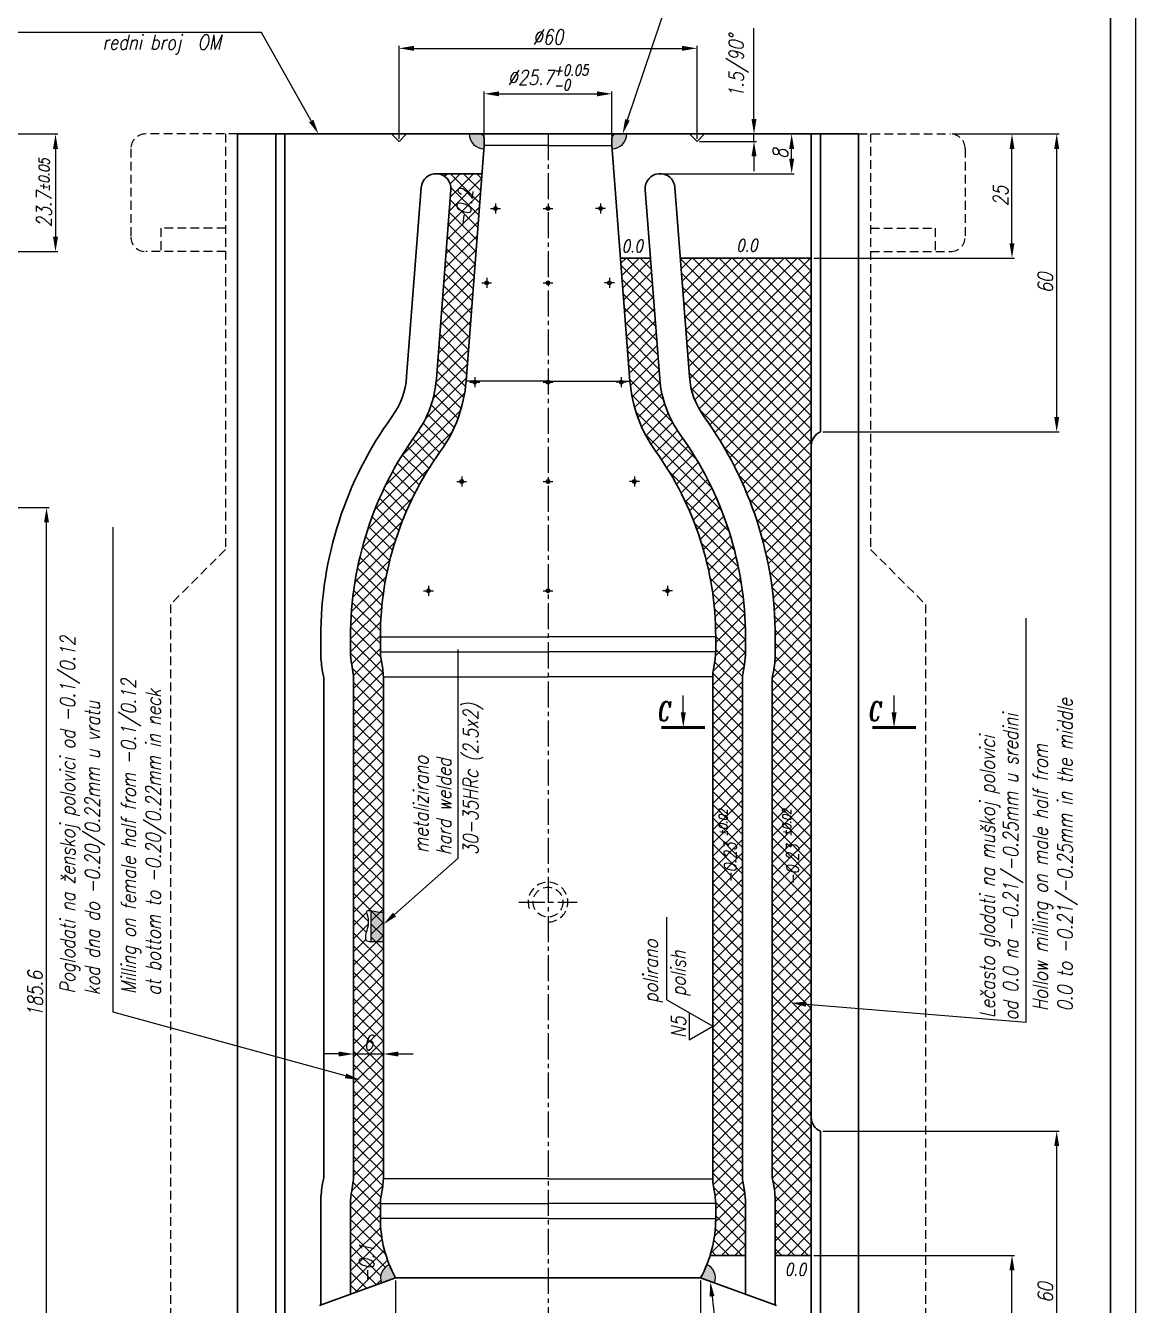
# Model space of a CAD drawing. Extents: x -409 to 793, y -94 to 506.
# Drawn here: x 208.1 to 431.5, y 43.5 to 301.3 of the extents above; entities that cross this region are included whole.
import ezdxf
from ezdxf import colors
from ezdxf.entities.mleader import LeaderData, LeaderLine
from ezdxf.math import Vec2, Vec3

# ---------------------------------------------------------------- set-up
doc = ezdxf.new("R2010")
doc.units = 0
doc.header["$LTSCALE"] = 7
doc.header["$MEASUREMENT"] = 0
doc.linetypes.add('CENTER2', pattern=[1.125, 0.75, -0.125, 0.125, -0.125])
doc.linetypes.add('HIDDEN', pattern=[0.375, 0.25, -0.125])
doc.layers.get('0').update_dxf_attribs({"linetype": 'CONTINUOUS', "lineweight": 15})
for name, color, linetype, lineweight in [('1', 1, 'CENTER2', 15), ('2', 2, 'HIDDEN', 15), ('3', 3, 'CONTINUOUS', 30), ('4', 5, 'CONTINUOUS', 50), ('8', 253, 'CONTINUOUS', 0), ('ENGLISH', 252, 'CONTINUOUS', 18)]:
    doc.layers.add(name, color=color, linetype=linetype, lineweight=lineweight)
doc.styles.add('ITALICT', font='ITALICT.shx', dxfattribs={"width": 0.8, "height": 3})
doc.styles.get("Standard").update_dxf_attribs({"font": 'isocp.shx', "height": 3})
doc.dimstyles.get("Standard").update_dxf_attribs({"dimtxt": 3, "dimasz": 3, "dimexe": 0.5, "dimexo": 0.5, "dimgap": 0.8, "dimtad": 1, "dimdsep": 46, "dimtxsty": 'ITALICT', "dimcen": 0.09, "dimazin": 2, "dimtfac": 1, "dimtmove": 0, "dimatfit": 3, "dimfxl": 1, "dimtolj": 1, "dimtzin": 0, "dimarcsym": 0})
pattern_1 = [(45, (-1474.061759369819, 0), (-1.325825214724776, 1.325825214724777), []), (135, (-1474.061759369819, 0), (-1.325825214724777, -1.325825214724776), [])]

# ---------------------------------------------------------------- blocks, each defined once
blk = doc.blocks.new('*D11')
at = {"color": 0, "linetype": 'ByBlock', "lineweight": -2}
for p, q in [((300.4060759354109, 279.1682538731642), (300.4060759354109, 288.0477000788716)), ((303.4060759354109, 287.5477000788716), (323.1060759354129, 287.5477000788716)), ((326.1060759354129, 279.1682538731645), (326.1060759354129, 288.0477000788716))]:
    blk.add_line(p, q, dxfattribs=at)
at = {"color": 0}
for points in [[(303.4060759354109, 288.0477000788716), (303.4060759354109, 287.0477000788716), (300.4060759354109, 287.5477000788716)], [(323.1060759354129, 288.0477000788716), (323.1060759354129, 287.0477000788716), (326.1060759354129, 287.5477000788716)]]:
    blk.add_solid(points, dxfattribs=at)
at = {"color": 0, "insert": (313.2560759354119, 290.8327000788716), "char_height": 3, "attachment_point": 5, "style": 'ITALICT'}
blk.add_mtext('\\A1;%%c25.7{}{\\H0.71x;\\C3;\\S+0.05^ -0;}', dxfattribs=at)
blk = doc.blocks.new('*D22')
at = {"color": 0, "lineweight": -2}
for p, q in [((161.2258858793589, 279.4682538731645), (214.6031595607306, 279.4682538731645)), ((214.1031595607306, 276.4682538731645), (214.1031595607306, 258.7682538731644)), ((161.2258858793589, 255.7682538731644), (214.6031595607306, 255.7682538731644))]:
    blk.add_line(p, q, dxfattribs=at)
at = {"color": 0}
for points in [[(213.6031595607306, 276.4682538731645), (214.6031595607306, 276.4682538731645), (214.1031595607306, 279.4682538731645)], [(213.6031595607306, 258.7682538731644), (214.6031595607306, 258.7682538731644), (214.1031595607306, 255.7682538731644)]]:
    blk.add_solid(points, dxfattribs=at)
at = {"color": 0, "insert": (211.8031595607306, 267.6182538731645), "char_height": 3, "attachment_point": 5, "rotation": 90, "style": 'ITALICT'}
blk.add_mtext('\\A1;23.7{}{\\H0.71x;\\C3;%%p0.05}', dxfattribs=at)
blk = doc.blocks.new('*D31')
at = {"color": 0, "linetype": 'ByBlock', "lineweight": -2}
for p, q in [((282.5560759354054, 48.56825387316257), (282.5560759354054, 6.678077834738673)), ((343.9560759354109, 48.56825387316257), (343.9560759354109, 6.678077834738673)), ((285.5560759354054, 7.178077834738673), (340.9560759354109, 7.178077834738673))]:
    blk.add_line(p, q, dxfattribs=at)
at = {"color": 0}
for points in [[(285.5560759354054, 7.678077834738673), (285.5560759354054, 6.678077834738673), (282.5560759354054, 7.178077834738673)], [(340.9560759354109, 6.678077834738673), (340.9560759354109, 7.678077834738673), (343.9560759354109, 7.178077834738673)]]:
    blk.add_solid(points, dxfattribs=at)
at = {"color": 0, "insert": (313.2560759354081, 10.46307783473867), "char_height": 3, "attachment_point": 5, "style": 'ITALICT'}
blk.add_mtext('\\A1;%%c61.4{}{\\H0.71x;\\C3;\\S+0.05^ -0;}', dxfattribs=at)
blk = doc.blocks.new('*D35')
at = {"color": 0, "lineweight": -2}
for p, q in [((283.2560759354109, 278.4682538731645), (283.2560759354109, 297.208543599171)), ((286.2560759354109, 296.708543599171), (340.2560759354109, 296.708543599171)), ((343.2560759354109, 278.4682538731645), (343.2560759354109, 297.208543599171))]:
    blk.add_line(p, q, dxfattribs=at)
at = {"color": 0}
for points in [[(286.2560759354109, 297.208543599171), (286.2560759354109, 296.208543599171), (283.2560759354109, 296.708543599171)], [(340.2560759354109, 297.208543599171), (340.2560759354109, 296.208543599171), (343.2560759354109, 296.708543599171)]]:
    blk.add_solid(points, dxfattribs=at)
at = {"color": 0, "insert": (313.2560759354109, 299.008543599171), "char_height": 3, "attachment_point": 5, "style": 'ITALICT'}
blk.add_mtext('\\A1;%%c60', dxfattribs=at)
blk = doc.blocks.new('*D36')
at = {"color": 0, "lineweight": -2}
for p, q in [((354.7206842005839, 282.4682538731645), (354.7206842005839, 300.7825395874502)), ((354.7206842005839, 277.9682538731645), (354.7206842005839, 279.4682538731645)), ((343.7560759354109, 277.9682538731645), (355.2206842005839, 277.9682538731645)), ((354.7206842005839, 274.9682538731645), (354.7206842005839, 271.9682538731645))]:
    blk.add_line(p, q, dxfattribs=at)
at = {"color": 0}
for points in [[(354.2206842005839, 282.4682538731645), (355.2206842005839, 282.4682538731645), (354.7206842005839, 279.4682538731645)], [(354.2206842005839, 274.9682538731645), (355.2206842005839, 274.9682538731645), (354.7206842005839, 277.9682538731645)]]:
    blk.add_solid(points, dxfattribs=at)
at = {"color": 0, "insert": (351.6349699148695, 293.1253967303074), "char_height": 3, "attachment_point": 5, "rotation": 90, "style": 'ITALICT'}
blk.add_mtext('\\A1;1.5/90%%D', dxfattribs=at)
blk = doc.blocks.new('*D37')
at = {"color": 0, "lineweight": -2}
for p, q in [((362.7995983429122, 279.4682538731645), (362.7995983429122, 279.4682538731645)), ((362.2995983429122, 274.4682538731644), (362.2995983429122, 276.4682538731645)), ((336.3011343339243, 271.4682538731644), (362.7995983429122, 271.4682538731644))]:
    blk.add_line(p, q, dxfattribs=at)
at = {"color": 0}
for points in [[(362.7995983429122, 276.4682538731645), (361.7995983429122, 276.4682538731645), (362.2995983429122, 279.4682538731645)], [(361.7995983429122, 274.4682538731644), (362.7995983429122, 274.4682538731644), (362.2995983429122, 271.4682538731644)]]:
    blk.add_solid(points, dxfattribs=at)
at = {"color": 0, "insert": (359.9995983429122, 275.4682538731645), "char_height": 3, "attachment_point": 5, "rotation": 90, "style": 'ITALICT'}
blk.add_mtext('\\A1;8', dxfattribs=at)
blk = doc.blocks.new('*D40')
at = {"color": 0, "lineweight": -2}
for p, q in [((394.756075935411, 279.4682538731645), (416.1579726060618, 279.4682538731645)), ((415.6579726060618, 222.4682538731645), (415.6579726060618, 276.4682538731645)), ((368.5759210578985, 219.4682538731645), (416.1579726060618, 219.4682538731645))]:
    blk.add_line(p, q, dxfattribs=at)
at = {"color": 0}
for points in [[(415.1579726060618, 276.4682538731645), (416.1579726060618, 276.4682538731645), (415.6579726060618, 279.4682538731645)], [(415.1579726060618, 222.4682538731645), (416.1579726060618, 222.4682538731645), (415.6579726060618, 219.4682538731645)]]:
    blk.add_solid(points, dxfattribs=at)
at = {"color": 0, "insert": (413.3579726060618, 249.4682538731646), "char_height": 3, "attachment_point": 5, "rotation": 90, "style": 'ITALICT'}
blk.add_mtext('\\A1;60', dxfattribs=at)
blk = doc.blocks.new('*D41')
at = {"color": 0, "lineweight": -2}
for p, q in [((368.5759210578985, 78.61825387316446), (416.1579726060617, 78.61825387316446)), ((415.6579726060617, 21.61825387316445), (415.6579726060617, 75.61825387316446)), ((386.7560759354112, 18.61825387316445), (416.1579726060617, 18.61825387316445))]:
    blk.add_line(p, q, dxfattribs=at)
at = {"color": 0}
for points in [[(416.1579726060617, 75.61825387316446), (415.1579726060617, 75.61825387316446), (415.6579726060617, 78.61825387316446)], [(415.1579726060617, 21.61825387316445), (416.1579726060617, 21.61825387316445), (415.6579726060617, 18.61825387316445)]]:
    blk.add_solid(points, dxfattribs=at)
at = {"color": 0, "insert": (413.3579726060617, 46.11825387316452), "char_height": 3, "attachment_point": 5, "rotation": 90, "style": 'ITALICT'}
blk.add_mtext('\\A1;60', dxfattribs=at)
blk = doc.blocks.new('*D82')
at = {"color": 0, "lineweight": -2}
for p, q in [((366.7560684379133, 53.61825387316452), (407.1579726060617, 53.61825387316452)), ((406.6579726060617, 21.61825387316445), (406.6579726060617, 50.61825387316452)), ((386.7560759354109, 18.61825387316445), (407.1579726060617, 18.61825387316445))]:
    blk.add_line(p, q, dxfattribs=at)
at = {"color": 0}
for points in [[(407.1579726060617, 50.61825387316452), (406.1579726060617, 50.61825387316452), (406.6579726060617, 53.61825387316452)], [(406.1579726060617, 21.61825387316445), (407.1579726060617, 21.61825387316445), (406.6579726060617, 18.61825387316445)]]:
    blk.add_solid(points, dxfattribs=at)
at = {"color": 0, "insert": (404.3579726060617, 36.11825387316452), "char_height": 3, "attachment_point": 5, "rotation": 90, "style": 'ITALICT'}
blk.add_mtext('\\A1;35', dxfattribs=at)
blk = doc.blocks.new('*D93')
at = {"color": 0, "lineweight": -2}
for p, q in [((148.2258858793589, 204.2182538731645), (212.8001589766388, 204.2182538731645)), ((212.3001589766388, 21.61825387316446), (212.3001589766388, 201.2182538731645)), ((147.3758858793589, 18.61825387316445), (212.8001589766388, 18.61825387316446))]:
    blk.add_line(p, q, dxfattribs=at)
at = {"color": 0}
for points in [[(212.8001589766388, 201.2182538731645), (211.8001589766388, 201.2182538731645), (212.3001589766388, 204.2182538731645)], [(211.8001589766388, 21.61825387316446), (212.8001589766388, 21.61825387316446), (212.3001589766388, 18.61825387316446)]]:
    blk.add_solid(points, dxfattribs=at)
at = {"color": 0, "insert": (210.0001589766388, 106.2553920564385), "char_height": 3, "attachment_point": 5, "rotation": 90, "style": 'ITALICT'}
blk.add_mtext('\\A1;185.6', dxfattribs=at)
blk = doc.blocks.new('*D94')
at = {"color": 0, "lineweight": -2}
for p, q in [((394.756075935411, 279.4682538731645), (407.1579726060618, 279.4682538731645)), ((406.6579726060618, 257.4682538731645), (406.6579726060618, 276.4682538731645)), ((366.7560684379132, 254.4682538731645), (407.1579726060618, 254.4682538731645))]:
    blk.add_line(p, q, dxfattribs=at)
at = {"color": 0}
for points in [[(406.1579726060618, 276.4682538731645), (407.1579726060618, 276.4682538731645), (406.6579726060618, 279.4682538731645)], [(406.1579726060618, 257.4682538731645), (407.1579726060618, 257.4682538731645), (406.6579726060618, 254.4682538731645)]]:
    blk.add_solid(points, dxfattribs=at)
at = {"color": 0, "insert": (404.3579726060617, 266.9682538731646), "char_height": 3, "attachment_point": 5, "rotation": 90, "style": 'ITALICT'}
blk.add_mtext('\\A1;25', dxfattribs=at)
blk = doc.blocks.new('A$C06FE1C3C')
for p, q in [((-9.216942304081613, 5.321404120366878), (-9.216942304081726, 21.93393001629147)), ((-9.216942304081613, 5.321404120366878), (0, 0)), ((-4.758051151250129, 2.747062112992353), (-4.758051151250129, -2.747062112991898)), ((-4.758051151250129, -2.747062112991898), (0, 0))]:
    blk.add_line(p, q)
at = {"style": 'ITALICT', "width": 0.8}
for s, p in [('polirano', (-11.02327012145417, 4.682378787351581)), ('N5', (-5.37577021629204, -2.364104310320499))]:
    blk.add_text(s, height=3, rotation=90, dxfattribs=at).set_placement(p)
at = {"layer": 'ENGLISH', "style": 'ITALICT', "width": 0.8}
blk.add_text('polish', height=3, rotation=90, dxfattribs=at).set_placement((-5.45181787415828, 6.02467404780532))
blk = doc.blocks.new('*D274')
at = {"color": 0, "lineweight": -2}
for p, q in [((271.1060759354111, 94.17736660588936), (268.1060759354111, 94.17736660588936)), ((274.1060759354111, 94.67736660588936), (274.1060759354111, 94.67736660588936)), ((274.1060759354111, 94.17736660588936), (280.1060759354111, 94.17736660588936)), ((280.1060759354111, 94.67736660588936), (280.1060759354111, 94.67736660588936)), ((283.1060759354111, 94.17736660588936), (286.1060759354111, 94.17736660588936))]:
    blk.add_line(p, q, dxfattribs=at)
at = {"color": 0}
for points in [[(271.1060759354111, 93.67736660588936), (271.1060759354111, 94.67736660588936), (274.1060759354111, 94.17736660588936)], [(283.1060759354111, 94.67736660588936), (283.1060759354111, 93.67736660588936), (280.1060759354111, 94.17736660588936)]]:
    blk.add_solid(points, dxfattribs=at)
at = {"color": 0, "insert": (277.1060759354111, 96.47736660588936), "char_height": 3, "attachment_point": 5, "style": 'ITALICT'}
blk.add_mtext('\\A1;6', dxfattribs=at)

msp = doc.modelspace()

# ---------------------------------------------------------------- hatches: boundary and pattern name
h = msp.add_hatch(color=256)
h.dxf.hatch_style = 1
h.paths.add_polyline_path([(326.906075935411, 279.4682538731645, 0.4142135623731159), (326.1060759354111, 278.6682538731645), (326.1060759354111, 277.1682538731636), (326.159828402454, 276.4687354664387, 0.4089750555999798), (329.1060759354108, 279.4682538731645)])
h.paths.add_polyline_path([(300.3523234683679, 276.4687354664387), (300.406075935411, 277.1682538731618), (300.4060759354111, 278.6682538731645, 0.4142135623731159), (299.6060759354111, 279.4682538731645), (297.406075935411, 279.4682538731645, 0.4089750556000071)])
h.paths.add_polyline_path([(282.5560759354109, 49.06825387316456, -0.02986958319921289), (281.2834948103855, 51.78496830059699, 0.3883784143314382), (279.7369984266863, 48.04219247158608)])
h.paths.add_polyline_path([(345.2286570604361, 51.78496830059682, -0.02986958319925737), (343.9560759354109, 49.06825387316447), (346.7751534441352, 48.04219247158608, 0.388378414331405)])
h = msp.add_hatch(color=256)
h.dxf.hatch_style = 1
edge = h.paths.add_edge_path()
edge.add_spline(control_points=[(280.1060759354111, 122.7842290966235), (279.7725785951542, 122.7415214409727), (279.0969438752171, 122.7399555281649), (278.0236400661695, 122.9963734115581), (277.6060759354111, 123.0515825737068)], knot_values=[10.55621248289933, 10.55621248289933, 10.55621248289933, 10.55621248289933, 11.56671097601548, 12.4518616934323, 12.4518616934323, 12.4518616934323, 12.4518616934323], degree=3, periodic=0)
edge.add_line((277.6060759354111, 123.0515825737068), (277.6060759354111, 116.7360559530799))
edge.add_spline(control_points=[(277.6060759354111, 116.7360559530799), (278.1593603012287, 116.7145668324197), (279.1913831876792, 116.8416320316404), (279.8515913863972, 116.7202300704411), (280.0655436783448, 116.6615421506518)], knot_values=[0.9961703928006589, 0.9961703928006589, 0.9961703928006589, 0.9961703928006589, 2.279848175262916, 2.943411175063336, 2.943411175063336, 2.943411175063336, 2.943411175063336], degree=3, periodic=0)
edge.add_line((280.1060759354111, 116.651165790585), (280.1060759354111, 122.7842290966235))
at = {"layer": '8'}
h = msp.add_hatch(dxfattribs=at)
h.set_pattern_fill('ANSI37', color=256, scale=15)
h.set_pattern_definition(pattern_1)
h.paths.add_polyline_path([(346.406075935411, 99.77344014302685), (346.406075935411, 69.06825387316499, 0.04315293883997627), (346.5396546593751, 67.52339991376897), (346.8724972114467, 65.61310783256015, -0.04315293884001615), (347.0060759354109, 64.06825387316428), (347.006075935411, 61.06825387316445, -0.0753830522667112), (345.8764492347868, 53.61825387316438), (353.0060759354106, 53.61825387316449), (353.0060759354106, 64.06825387316447, 0.04315293883991447), (352.7834447288035, 66.64301047215662), (352.4506021767324, 68.55330255336611, -0.04315293883986054), (352.4060759354105, 69.06825387316437), (352.4060759354107, 170.1682538731644, -0.04315293883993077), (352.4506021767322, 170.6832051929632), (352.7834447288037, 172.5934972741716, 0.04315293883993959), (353.0060759354108, 175.1682538731649), (353.0060759354109, 178.1682538731643, 0.1575643360709016), (339.8064827450182, 219.0147218843275, -0.1379722781431315), (335.7384398715401, 230.1279513124667), (333.8680797800338, 254.4682538731646), (327.8503917248847, 254.4682538731644), (329.756075935411, 229.6682538731647, 0.1379722781431163), (334.9411182628172, 215.5035641756315, -0.1575643360708981), (347.0060759354109, 178.1682538731645), (347.0060759354109, 175.1682538731645, -0.04315293883991526), (346.8724972114468, 173.6233999137689), (346.5396546593754, 171.7131078325606, 0.04315293883999564), (346.406075935411, 170.1682538731642)])
edge = h.paths.add_edge_path()
edge.add_spline(control_points=[(280.1060759354111, 122.7842290966235), (279.7725785951542, 122.7415214409727), (279.096943875217, 122.7399555281649), (278.0236400661695, 122.9963734115582), (277.6060759354111, 123.0515825737069)], knot_values=[10.55621248289929, 10.55621248289929, 10.55621248289929, 10.55621248289929, 11.56671097601545, 12.45186169343231, 12.45186169343231, 12.45186169343231, 12.45186169343231], degree=3, periodic=0)
edge.add_line((277.6060759354111, 123.0515825737069), (277.6060759354111, 116.7360559530799))
edge.add_spline(control_points=[(277.6060759354111, 116.7360559530799), (277.2868783975616, 116.7484533292377), (276.2225981419654, 116.9307432731885), (277.0156048404243, 119.6597924645298), (277.3349241273028, 121.1622262209087), (276.5615586348021, 123.0890480305499), (277.1866509305174, 123.107037775432), (277.6060759354111, 123.0515825737069)], knot_values=[2.943411175063346, 2.943411175063346, 2.943411175063346, 2.943411175063346, 3.683982954908346, 5.789738561323501, 8.897583544937163, 9.667117092186864, 10.55621248289929, 10.55621248289929, 10.55621248289929, 10.55621248289929], degree=3, periodic=0)
edge.add_spline(control_points=[(277.6060759354111, 123.0515825737069), (278.0236400661695, 122.9963734115582), (279.096943875217, 122.7399555281649), (279.7725785951542, 122.7415214409727), (280.1060759354111, 122.7842290966235)], knot_values=[10.55621248289929, 10.55621248289929, 10.55621248289929, 10.55621248289929, 11.44136320031615, 12.45186169343231, 12.45186169343231, 12.45186169343231, 12.45186169343231], degree=3, periodic=0)
edge.add_line((280.1060759354111, 122.7842290966235), (280.1060759354111, 170.1682538731643))
edge.add_arc((271.1060759354094, 170.1682538731643), 9.000000000001648, 0, 9.883792998937565)
edge.add_line((279.9724972114468, 171.71310783256), (279.6396546593752, 173.6233999137693))
edge.add_arc((288.5060759354126, 175.1682538731647), 9.000000000001648, 180.0000000000001, 189.8837929989376, ccw=False)
edge.add_line((279.5060759354109, 175.1682538731647), (279.5060759354109, 178.1682538731645))
edge.add_arc((343.3060759354112, 178.1682538731643), 63.80000000000037, 144.183377684207, 180, ccw=False)
edge.add_arc((268.9863128279179, 231.8021409330034), 27.8516286243809, 324.1833776842068, 355.6059067177234)
edge.add_line((296.7560759354109, 229.6682538731644), (299.968075935411, 271.4682538731644))
edge.add_line((299.968075935411, 271.4682538731645), (290.7110175368977, 271.4682538731645))
edge.add_arc((290.7110175368977, 268.4682538731645), 2.999999999999976, 355.6059067177236, 90, ccw=False)
edge.add_line((293.7021995049622, 268.2384051535132), (290.7737119992818, 230.127951312467))
edge.add_arc((268.9863128279179, 231.8021409330035), 21.85162862438101, 324.1833776842067, 355.60590671772326, ccw=False)
edge.add_arc((343.3060759354106, 178.1682538731645), 69.79999999999971, 144.1833776842067, 180)
edge.add_line((273.5060759354109, 178.1682538731645), (273.5060759354109, 175.1682538731653))
edge.add_arc((288.5060759354214, 175.1682538731653), 15.00000000001046, 180, 189.8837929989373)
edge.add_line((273.728707142018, 172.5934972741722), (274.0615496940895, 170.6832051929632))
edge.add_arc((271.1060759354107, 170.1682538731644), 3.000000000000341, 359.99999999999966, 9.883792998937281, ccw=False)
edge.add_line((274.1060759354111, 170.1682538731644), (274.1060759354111, 69.06825387316445))
edge.add_arc((271.1060759354107, 69.06825387316451), 3.000000000000335, 350.1162070010607, 360, ccw=False)
edge.add_line((274.0615496940896, 68.55330255336611), (273.7287071420182, 66.64301047215727))
edge.add_arc((288.5060759354211, 64.06825387316371), 15.00000000001018, 170.1162070010627, 179.9999999999969)
edge.add_line((273.5060759354109, 64.06825387316371), (273.5060759354109, 45.7743197207522))
edge.add_line((273.5060759354109, 45.7743197207522), (279.7369984266863, 48.04219247158608))
edge.add_arc((282.5560759354106, 49.06825387316258), 2.999999999999998, 115.099638447422, 200.0000197470783, ccw=False)
edge.add_arc((304.6376333124601, 61.06825387316451), 25.13155737704921, 180, 201.6778537288342, ccw=False)
edge.add_line((279.5060759354109, 61.06825387316445), (279.5060759354109, 64.06825387316425))
edge.add_arc((288.5060759354129, 64.06825387316425), 9.000000000001984, 170.1162070010613, 180, ccw=False)
edge.add_line((279.6396546593753, 65.61310783255999), (279.9724972114468, 67.52339991376897))
edge.add_arc((271.1060759354025, 69.06825387316513), 9.000000000008543, 350.1162070010627, 359.9999999999955)
edge.add_line((280.1060759354111, 69.06825387316445), (280.1060759354111, 122.7842290966235))
h.paths.add_polyline_path([(347.1710950501196, 138.0666338260103), (347.1710950501196, 145.4083004926769), (349.7960950501196, 145.4083004926769), (349.7960950501196, 138.0666338260103)], flags=24)
h.paths.add_polyline_path([(348.0673191410551, 128.1071480626388), (348.0673191410551, 138.2142909197817), (351.8173191410551, 138.2142909197817), (351.8173191410551, 128.1071480626388)], flags=24)
h.paths.add_polyline_path([(293.6160069254223, 260.3095547576244), (294.6545553280578, 269.9825335778327), (299.1288406854229, 269.5021477528251), (298.0902922827873, 259.8291689326168)], flags=24)
h.paths.add_polyline_path([(274.5026206220408, 47.61018654002152), (274.5026206220408, 56.99590082573582), (279.0026206220408, 56.99590082573582), (279.0026206220408, 47.61018654002152)], flags=24)
h.paths.add_polyline_path([(275.4989330782682, 99.47736660588936), (278.713218792554, 99.47736660588936), (278.713218792554, 93.47736660588936), (275.4989330782682, 93.47736660588936)], flags=24)
h = msp.add_hatch(dxfattribs=at)
h.set_pattern_fill('ANSI37', color=256, scale=15)
h.set_pattern_definition(pattern_1)
h.paths.add_polyline_path([(366.2560684379133, 53.61825387316452), (366.2560684379133, 81.37637862767511), (366.2560684379132, 104.127291989211), (366.2560684379132, 216.7101291186538), (366.2560684379132, 254.4682538731645), (339.8857678351831, 254.4682538731646), (341.7208038076691, 230.5876487517695, 0.137972278143151), (344.6718472272195, 222.5258795930234, -0.1575643360708937), (359.0060759354108, 178.1682538731644), (359.0060759354108, 175.168253873164, -0.04315293883993716), (358.694392246161, 171.5635946345757), (358.4060759354107, 169.9088531903642), (358.4060759354105, 69.3276545559641), (358.694392246161, 67.67291311175237, -0.04315293883997082), (359.0060759354106, 64.06825387316442), (359.0060759354106, 53.61825387316455)])
h.paths.add_polyline_path([(360.6366154249736, 127.7310701660243), (360.6366154249736, 137.8382130231671), (364.3866154249736, 137.8382130231671), (364.3866154249736, 127.7310701660243)], flags=24)
h.paths.add_polyline_path([(360.0020442596492, 138.0666338260103), (360.0020442596492, 145.4083004926769), (362.6270442596492, 145.4083004926769), (362.6270442596492, 138.0666338260103)], flags=24)

# ---------------------------------------------------------------- linework, layer by layer
for p, q in [((431.4996989140276, 506.4649973084856), (431.4996989140282, -94.1370504057216)), ((340.4873238175284, 162.9613384067901), (340.4873238175284, 166.3846959338535)), ((382.920515918048, 162.9613384067901), (382.920515918048, 166.3846959338535)), ((277.6060759354111, 123.0515825737069), (277.6060759354111, 116.7360559530799))]:
    msp.add_line(p, q)
for centre, start, end in [((300.406075935411, 279.4682538731645), 180, 268.9733485629244), ((326.1060759354108, 279.4682538731645), 271.0266514370756, 0), ((282.5560759354106, 49.06825387316257), 115.099638447423, 200.0000197470789), ((343.9560759354109, 49.06825387316257), 339.9999802529212, 64.90036155257705)]:
    msp.add_arc(centre, 3, start, end)
msp.add_open_spline([(280.0655436783448, 116.6615421506518), (279.8515913863972, 116.7202300704411), (278.9402937665626, 116.8878034488073), (276.0516314623129, 116.3423794172987), (277.0156048404243, 119.6597924645298), (277.3349241273028, 121.1622262209087), (276.4179419840503, 123.4468655147531), (278.7800583924159, 122.7392210853936), (279.7725785951542, 122.7415214409727), (280.1060759354111, 122.7842290966235)], degree=3, knots=[0.996170392800659, 0.996170392800659, 0.996170392800659, 0.996170392800659, 1.65973339260108, 3.683982954908346, 5.789738561323501, 8.897583544937163, 9.667117092186864, 11.44136320031615, 12.45186169343231, 12.45186169343231, 12.45186169343231, 12.45186169343231])
for points in [[(340.9873238175284, 162.9613384067901), (339.9873238175284, 162.9613384067901), (340.4873238175284, 159.96133840679)], [(383.420515918048, 162.9613384067901), (382.420515918048, 162.9613384067901), (382.920515918048, 159.96133840679)]]:
    msp.add_solid(points)
at = {"layer": '1'}
for p, q in [((313.2560759354109, 279.4682538731645), (313.2560759354108, 16.31825387316433)), ((301.6730444436525, 264.4682538731645), (303.6730444436525, 264.4682538731645)), ((302.6730444436525, 265.4682538731645), (302.6730444436525, 263.4682538731645)), ((312.2560759354109, 264.4682538731645), (314.2560759354109, 264.4682538731645)), ((324.8391074271694, 264.4682538731645), (322.8391074271694, 264.4682538731645)), ((323.8391074271694, 265.4682538731645), (323.8391074271694, 263.4682538731645)), ((300.9052774906861, 250.4682538731645), (300.9052774906861, 248.4682538731645)), ((325.6068743801358, 250.4682538731645), (325.6068743801358, 248.4682538731645)), ((299.9052774906861, 249.4682538731645), (301.9052774906861, 249.4682538731645)), ((312.2560759354109, 249.4682538731645), (314.2560759354109, 249.4682538731645)), ((326.6068743801358, 249.4682538731645), (324.6068743801358, 249.4682538731645)), ((297.512899547672, 229.4682538731645), (299.512899547672, 229.4682538731645)), ((298.512899547672, 230.4682538731645), (298.512899547672, 228.4682538731645)), ((312.2560759354109, 229.4682538731645), (314.2560759354109, 229.4682538731645)), ((328.9992523231504, 229.4682538731645), (326.9992523231504, 229.4682538731645)), ((327.9992523231504, 230.4682538731645), (327.9992523231504, 228.4682538731645)), ((294.874482349113, 209.4682538731645), (296.874482349113, 209.4682538731645)), ((295.874482349113, 210.4682538731645), (295.874482349113, 208.4682538731645)), ((312.2560759354109, 209.4682538731645), (314.2560759354109, 209.4682538731645)), ((331.6376695217088, 209.4682538731645), (329.6376695217088, 209.4682538731645)), ((330.6376695217088, 210.4682538731645), (330.6376695217088, 208.4682538731645)), ((289.1959329267665, 188.4682538731645), (289.1959329267665, 186.4682538731645)), ((337.3162189440552, 188.4682538731645), (337.3162189440552, 186.4682538731645)), ((288.1959329267665, 187.4682538731645), (290.1959329267665, 187.4682538731645)), ((312.2560759354109, 187.4682538731645), (314.2560759354109, 187.4682538731645)), ((338.3162189440552, 187.4682538731645), (336.3162189440552, 187.4682538731645)), ((307.3808792233829, 124.7682538731645), (319.1478916117905, 124.7682538731644))]:
    msp.add_line(p, q, dxfattribs=at)
at = {"layer": '2'}
for p, q in [((250.7560759354109, 279.4682538731645), (232.2560759354109, 279.4682538731645)), ((248.3060759354109, 279.4682538731645), (248.3060759354109, 195.7682538731646)), ((375.7560759354109, 279.4682538731645), (394.256075935411, 279.4682538731645)), ((378.206075935411, 279.4682538731645), (378.206075935411, 195.7682538731646)), ((229.2560759354109, 276.4682538731645), (229.2560759354108, 258.7682538731644)), ((397.256075935411, 276.4682538731645), (397.2560759354108, 258.7682538731644)), ((248.3060759354111, 260.4682538731645), (235.3060759354111, 260.4682538731645)), ((235.3060759354111, 260.4682538731645), (235.3060759354113, 255.7682538731644)), ((378.2060759354108, 260.4682538731645), (391.2060759354108, 260.4682538731645)), ((391.2060759354108, 260.4682538731645), (391.2060759354105, 255.7682538731644)), ((248.3060759354111, 255.7682538731644), (232.2560759354108, 255.7682538731644)), ((378.2060759354108, 255.7682538731644), (394.2560759354108, 255.7682538731644)), ((248.3060759354109, 195.7682538731646), (237.2560759354112, 184.7182538731645)), ((378.206075935411, 195.7682538731646), (389.2560759354107, 184.7182538731645)), ((237.2560759354112, 184.7182538731645), (237.2560759354109, 21.61825387316443)), ((389.2560759354107, 184.7182538731645), (389.2560759354113, 21.61825387316443))]:
    msp.add_line(p, q, dxfattribs=at)
msp.add_circle((313.2560759354109, 124.7682538731644), 3, dxfattribs=at)
for centre, radius, start, end in [((232.2560759354109, 276.4682538731645), 3, 90, 180), ((394.256075935411, 276.4682538731645), 3, 0, 90), ((232.2560759354108, 258.7682538731644), 3, 180, 270), ((394.2560759354108, 258.7682538731644), 3, 270, 0), ((313.2560759354109, 124.7682538731644), 4, 270, 206.7051402965727)]:
    msp.add_arc(centre, radius, start, end, dxfattribs=at)
at = {"layer": '3'}
for p, q in [((426.4996989140276, 501.4649973084855), (426.4996989140282, -89.1370504057216)), ((313.2560759354109, 279.4682538731645), (250.7560759354107, 279.4682538731645)), ((250.7560759354109, 279.4682538731645), (250.756075935411, 18.61825387316446)), ((258.4362312757232, 279.4682538731645), (258.4362312757232, 18.61825387316446)), ((260.2560836188025, 279.4682538731645), (260.2560836188026, 18.61825387316446)), ((283.2560759354109, 277.9682538731645), (281.7560759354114, 279.4682538731645)), ((283.2560759354109, 277.9682538731645), (284.7560759354105, 279.4682538731645)), ((300.406075935411, 277.1682538731645), (300.406075935411, 278.6682538731645)), ((313.2560759354109, 279.4682538731645), (375.7560759354112, 279.4682538731645)), ((326.1060759354111, 277.1682538731645), (326.1060759354111, 278.6682538731645)), ((343.2560759354109, 277.9682538731645), (341.7560759354114, 279.4682538731645)), ((343.2560759354109, 277.9682538731645), (344.7560759354105, 279.4682538731645)), ((366.2560684379132, 279.4682538731645), (366.2560684379133, 28.61825387316441)), ((368.0759210578985, 279.4682538731645), (368.0759210578985, 219.4682538731645)), ((375.7560759354109, 279.4682538731645), (375.7560759354108, 18.61825387316446)), ((296.7560759354109, 229.6682538731645), (300.406075935411, 277.1682538731645)), ((329.7560759354109, 229.6682538731645), (326.1060759354111, 277.1682538731645)), ((299.968075935411, 271.4682538731645), (290.7110175368977, 271.4682538731645)), ((284.7913480631526, 230.5876487517696), (287.7198355688331, 268.6981025928158)), ((290.7737119992818, 230.127951312467), (293.7021995049622, 268.2384051535132)), ((335.7384398715401, 230.127951312467), (332.8099523658597, 268.2384051535132)), ((341.7208038076693, 230.5876487517696), (338.7923163019888, 268.6981025928158)), ((327.8503917248847, 254.4682538731644), (333.8680797800338, 254.4682538731646)), ((339.8857678351831, 254.4682538731646), (366.2560684379133, 254.4682538731645)), ((267.5060759354109, 178.1682538731645), (267.5060759354109, 175.1682538731645)), ((273.5060759354109, 178.1682538731645), (273.5060759354109, 175.1682538731645)), ((279.5060759354109, 178.1682538731645), (279.5060759354109, 175.1682538731645)), ((347.0060759354109, 178.1682538731645), (347.0060759354109, 175.1682538731645)), ((353.0060759354108, 178.1682538731644), (353.0060759354108, 175.1682538731644)), ((359.0060759354108, 178.1682538731644), (359.0060759354108, 175.1682538731644)), ((279.6396546593753, 173.6233999137689), (279.9724972114468, 171.71310783256)), ((346.8724972114468, 173.6233999137689), (346.5396546593751, 171.71310783256)), ((267.8177596246608, 171.5635946345754), (268.1060759354111, 169.9088531903648)), ((273.728707142018, 172.5934972741722), (274.0615496940895, 170.6832051929632)), ((274.1060759354111, 69.06825387316445), (274.1060759354111, 170.1682538731645)), ((280.1060759354111, 69.06825387316445), (280.1060759354111, 170.1682538731645)), ((346.406075935411, 69.06825387316445), (346.406075935411, 170.1682538731645)), ((352.4060759354105, 69.06825387316437), (352.4060759354107, 170.1682538731644)), ((352.7834447288037, 172.5934972741721), (352.4506021767322, 170.6832051929632)), ((358.6943922461609, 171.5635946345753), (358.4060759354107, 169.9088531903647)), ((268.1060759354111, 69.3276545559642), (268.1060759354111, 169.9088531903646)), ((358.4060759354105, 69.3276545559641), (358.4060759354107, 169.9088531903645)), ((368.0759210578984, 78.61825387316448), (368.0759210578985, 28.61825387316444)), ((268.1060759354111, 69.3276545559642), (267.8177596246608, 67.67291311175345)), ((274.0615496940895, 68.5533025533657), (273.728707142018, 66.64301047215672)), ((279.9724972114468, 67.52339991376897), (279.6396546593753, 65.61310783255999)), ((346.5396546593751, 67.52339991376897), (346.8724972114468, 65.61310783255999)), ((352.450602176732, 68.55330255336561), (352.7834447288035, 66.64301047215663)), ((358.4060759354105, 69.3276545559641), (358.6943922461607, 67.67291311175335)), ((267.5060759354109, 43.59049597329648), (267.5060759354109, 64.06825387316451)), ((273.5060759354109, 45.7743197207522), (273.5060759354109, 64.06825387316451)), ((279.5060759354109, 61.06825387316451), (279.5060759354109, 64.06825387316451)), ((347.0060759354109, 61.06825387316451), (347.0060759354109, 64.06825387316451)), ((353.0060759354106, 45.77431972075211), (353.0060759354106, 64.06825387316442)), ((359.0060759354106, 43.59049597329638), (359.0060759354106, 64.06825387316441)), ((345.8764492347868, 53.61825387316438), (353.0060759354106, 53.61825387316449)), ((359.0060759354106, 53.61825387316454), (366.2560684379133, 53.61825387316452)), ((282.5560759354106, 49.06825387316447), (267.2560759354112, 43.4995033171526)), ((313.2560759354106, 49.06825387316448), (282.5560759354106, 49.06825387316257)), ((313.2560759354109, 49.06825387316448), (343.9560759354109, 49.06825387316257)), ((343.9560759354109, 49.06825387316447), (359.2560759354103, 43.4995033171526))]:
    msp.add_line(p, q, dxfattribs=at)
for centre in [(302.6730444436525, 264.4682538731645), (313.2560759354109, 264.4682538731645), (323.8391074271694, 264.4682538731645), (300.9052774906861, 249.4682538731645), (313.2560759354109, 249.4682538731645), (325.6068743801358, 249.4682538731645), (298.512899547672, 229.4682538731645), (313.2560759354109, 229.4682538731645), (327.9992523231504, 229.4682538731645), (295.874482349113, 209.4682538731645), (313.2560759354109, 209.4682538731645), (330.6376695217088, 209.4682538731645), (289.1959329267665, 187.4682538731645), (313.2560759354109, 187.4682538731645), (337.3162189440552, 187.4682538731645)]:
    msp.add_circle(centre, 0.35, dxfattribs=at)
for centre, radius, start, end in [((299.6060759354111, 278.6682538731645), 0.8, 0, 90), ((326.906075935411, 278.6682538731645), 0.8, 90, 180), ((290.7110175368977, 268.4682538731645), 2.999999999999976, 355.6059067177235, 175.6059067177225), ((335.8011343339243, 268.4682538731644), 2.999999999999976, 4.394093282277483, 184.3940932822765), ((268.986312827918, 231.8021409330034), 15.85162862438087, 324.1833776842068, 355.6059067177234), ((268.986312827918, 231.8021409330034), 21.85162862438087, 324.1833776842067, 355.6059067177235), ((268.986312827918, 231.8021409330034), 27.85162862438087, 324.1833776842068, 355.6059067177235), ((357.5258390429041, 231.8021409330034), 27.85162862438087, 184.3940932822765, 215.816622315793), ((357.5258390429039, 231.8021409330034), 21.85162862438087, 184.3940932822764, 215.8166223157932), ((357.5258390429039, 231.8021409330034), 15.85162862438087, 184.3940932822765, 215.8166223157932), ((343.3060759354109, 178.1682538731645), 75.8, 144.1833776842068, 180), ((283.2060759354109, 178.1682538731645), 75.8, 0, 35.8166223157931), ((369.2560684379132, 216.7101291186538), 3, 113.1651303559369, 180), ((343.3060759354109, 178.1682538731645), 69.8, 144.1833776842068, 180), ((283.2060759354109, 178.1682538731645), 69.8, 0, 35.8166223157931), ((343.3060759354109, 178.1682538731645), 63.8, 144.1833776842068, 180), ((283.206075935411, 178.1682538731645), 63.8, 0, 35.81662231579315), ((288.5060759354109, 175.1682538731645), 21, 180, 189.8837929989409), ((288.5060759354109, 175.1682538731645), 15, 180, 189.8837929989409), ((288.5060759354109, 175.1682538731645), 9, 180, 189.8837929989408), ((338.0060759354109, 175.1682538731645), 9, 350.1162070010592, 0), ((338.0060759354108, 175.1682538731644), 15, 350.116207001059, 0), ((338.0060759354108, 175.1682538731644), 21, 350.116207001059, 0), ((271.1060759354111, 170.1682538731645), 3, 0, 9.883792998940736), ((271.1060759354111, 170.1682538731645), 9, 0, 9.883792998940848), ((355.406075935411, 170.1682538731645), 9, 170.1162070010592, 180), ((355.4060759354107, 170.1682538731644), 3, 170.1162070010593, 180), ((369.2560684379132, 81.37637862767511), 3, 180, 246.8348696440607), ((288.5060759354109, 64.06825387316451), 21, 170.1162070010591, 180), ((271.1060759354111, 69.06825387316445), 3, 350.1162070010595, 0), ((271.1060759354111, 69.06825387316445), 9, 350.1162070010595, 0), ((355.406075935411, 69.06825387316445), 9, 180, 189.8837929989405), ((355.406075935411, 69.06825387316445), 3, 180, 189.8837929989404), ((338.0060759354106, 64.06825387316445), 21, 0, 9.88379299894081), ((288.5060759354109, 64.06825387316451), 15, 170.1162070010591, 180), ((288.5060759354109, 64.06825387316451), 9, 170.1162070010592, 180), ((338.0060759354109, 64.06825387316451), 9, 0, 9.883792998940848), ((338.0060759354106, 64.06825387316445), 15, 0, 9.883792998940773), ((304.6376333124605, 61.06825387316451), 25.1315573770496, 180, 208.5214231660527), ((321.8745185583613, 61.06825387316451), 25.1315573770496, 331.4785768339472, 0)]:
    msp.add_arc(centre, radius, start, end, dxfattribs=at)
at = {"layer": '4'}
for p, q in [((344.8425773856475, 159.96133840679), (336.1320702494093, 159.96133840679)), ((387.2757694861671, 159.96133840679), (378.5652623499288, 159.96133840679))]:
    msp.add_line(p, q, dxfattribs=at)
at = {"layer": '8'}
for p, q in [((313.2560759354109, 277.1682538731645), (300.406075935411, 277.1682538731645)), ((313.2560759354109, 277.1682538731645), (326.1060759354111, 277.1682538731645)), ((313.2560759354109, 229.6682538731645), (296.7560759354109, 229.6682538731645)), ((313.2560759354109, 229.6682538731645), (329.7560759354109, 229.6682538731645)), ((279.5060759354109, 178.1682538731645), (313.2560759354109, 178.1682538731645)), ((347.0060759354109, 178.1682538731645), (313.2560759354109, 178.1682538731645)), ((279.5060759354109, 175.1682538731645), (313.2560759354109, 175.1682538731645)), ((347.0060759354109, 175.1682538731645), (313.2560759354109, 175.1682538731645)), ((280.1060759354111, 170.1682538731645), (313.2560759354109, 170.1682538731645)), ((346.406075935411, 170.1682538731645), (313.2560759354109, 170.1682538731645)), ((313.2560759354109, 69.06825387316445), (280.1060759354111, 69.06825387316445)), ((313.2560759354109, 69.06825387316445), (346.406075935411, 69.06825387316445)), ((279.5060759354109, 64.06825387316451), (313.2560759354109, 64.06825387316451)), ((347.0060759354109, 64.06825387316451), (313.2560759354109, 64.06825387316451)), ((313.2560759354109, 61.06825387316445), (279.5060759354109, 61.06825387316445)), ((313.2560759354109, 61.06825387316445), (347.0060759354109, 61.06825387316445))]:
    msp.add_line(p, q, dxfattribs=at)

# ---------------------------------------------------------------- block references
msp.add_blockref('A$C06FE1C3C', (346.406075935411, 99.77344014302685))

# ---------------------------------------------------------------- texts
at = {"style": 'ITALICT', "width": 0.8}
for s, height, p in [('redni broj  OM', 3, (223.5444221089146, 296.4468870756066)), ('0.0', 2.5, (328.0844595454207, 255.6327635573381)), ('0.0', 2.5, (351.1514927508237, 255.7867164243273)), ('C', 3.75, (335.3466975839904, 161.3173809433454)), ('C', 3.75, (377.77988968451, 161.3173809433454)), ('0.0', 2.5, (360.9326299553009, 49.54862042830409))]:
    msp.add_text(s, height=height, dxfattribs=at).set_placement(p)
at = {"style": 'ITALICT'}
for s, height, rotation, width, p in [('-0.2', 3, 83.87186044700687, 0.8, (297.4002418108861, 260.4276821750191)), ('Poglodati na ženskoj polovici od -0.1/0.12', 3, 90, 0.8, (218.0355583414017, 106.3507684700678)), ('kod dna do -0.20/0.22mm u vratu', 3, 90, 0.8, (223.03682676965, 106.0491564215631)), ('od 0.0 na -0.21/-0.25mm u sredini', 3, 90, 0.8, (407.8801554718079, 100.9403394487347)), ('30-35HRc (2.5x2)', 3, 90, 0.8, (299.1948651065815, 134.2385967210141)), ('Lečasto glodati na muškoj polovici', 3, 90, 0.8, (403.2066470743784, 101.4657056289707)), ('metalizirano', 3, 90, 0.8, (289.1734883738322, 134.6879034022534)), (' %%p0.02', 1.75, 90, 0.8, (349.3585950501196, 137.0374671593436)), (' %%p0.02', 1.75, 90, 0.8, (362.1895442596492, 137.0374671593436)), ('-0.23', 2.5, 90, 0.8, (351.1923191410551, 128.5416718721626)), ('-0.23', 2.5, 90, 0.8, (363.7616154249736, 128.1655939755481)), ('-0.1', 3, 90, 0.8000000000000002, (278.2526206220408, 48.13161511145006))]:
    msp.add_text(s, height=height, rotation=rotation, dxfattribs=dict(at, width=width)).set_placement(p)
at = {"layer": 'ENGLISH', "style": 'ITALICT', "width": 0.8}
for s, p in [('Milling on female half from -0.1/0.12', (230.3000900836883, 106.2571220321427)), ('at bottom to -0.20/0.22mm in neck', (235.3013585119366, 105.955509983638)), ('0.0 to -0.21/-0.25mm in the middle', (418.8352514251114, 102.7653932346891)), ('Hollow milling on male half from', (413.8541033737334, 102.8341900637099)), ('hard welded', (293.7891478789047, 134.2385967210141))]:
    msp.add_text(s, height=3, rotation=90, dxfattribs=at).set_placement(p)

# ---------------------------------------------------------------- dimensions: what is measured, and where the dimension line sits
dim = msp.add_linear_dim(base=(343.2560759354109, 296.708543599171), p1=(283.2560759354109, 277.9682538731645), p2=(343.2560759354109, 277.9682538731645), text='%%c<>', dimstyle='Standard')
dim.commit()
dim.dimension.update_dxf_attribs({"geometry": '*D35', "text_midpoint": (313.2560759354109, 299.008543599171)})
dim = msp.add_linear_dim(base=(354.7206842005839, 279.4682538731645), p1=(343.2560759354109, 277.9682538731645), p2=(354.7206842005839, 279.4682538731645), angle=90, text='<>/90%%D', dimstyle='Standard')
dim.commit()
dim.dimension.update_dxf_attribs({"geometry": '*D36', "text_midpoint": (351.6349699148695, 293.1253967303074)})
for base, p1, p2, picture, middle in [((326.1060759354129, 287.5477000788716), (300.4060759354109, 278.6682538731642), (326.1060759354129, 278.6682538731645), '*D11', (313.2560759354119, 290.8327000788716)), ((343.9560759354109, 7.178077834738673), (282.5560759354054, 49.06825387316257), (343.9560759354109, 49.06825387316257), '*D31', (313.2560759354081, 10.46307783473867))]:
    dim = msp.add_linear_dim(base=base, p1=p1, p2=p2, text='<>{}{\\H0.71x;\\C3;\\S+0.05^ -0;}', dimstyle='Standard', override={"dimpost": '%%c<>', "dimtp": 0.05, "dimfxl": 1.5, "dimtzin": 8, "dimarcsym": 1})
    dim.commit()
    dim.dimension.update_dxf_attribs({"geometry": picture, "text_midpoint": middle})
dim = msp.add_linear_dim(base=(214.1031595607306, 255.7682538731644), p1=(160.7258858793589, 279.4682538731645), p2=(160.7258858793589, 255.7682538731644), angle=90, text='<>{}{\\H0.71x;\\C3;%%p0.05}', dimstyle='Standard', override={"dimtp": 0.05, "dimtm": 0.05, "dimtmove": 0})
dim.commit()
dim.dimension.update_dxf_attribs({"geometry": '*D22', "text_midpoint": (214.1031595607306, 267.6182538731645), "dimtype": 160})
dim = msp.add_linear_dim(base=(362.2995983429122, 279.4682538731645), p1=(335.8011343339243, 271.4682538731644), p2=(362.2995983429122, 279.4682538731645), angle=90, dimstyle='Standard')
dim.commit()
dim.dimension.update_dxf_attribs({"geometry": '*D37', "text_midpoint": (359.9995983429122, 275.4682538731645)})
dim = msp.add_linear_dim(base=(406.6579726060618, 279.4682538731645), p1=(366.2560684379132, 254.4682538731645), p2=(394.256075935411, 279.4682538731645), angle=90, dimstyle='Standard', override={"dimtmove": 0})
dim.commit()
dim.dimension.update_dxf_attribs({"geometry": '*D94', "text_midpoint": (404.3579726060617, 266.9682538731646)})
for base, p1, p2, picture, middle in [((415.6579726060618, 279.4682538731645), (368.0759210578985, 219.4682538731645), (394.256075935411, 279.4682538731645), '*D40', (415.6579726060618, 249.4682538731646)), ((212.3001589766388, 204.2182538731645), (146.8758858793589, 18.61825387316445), (147.7258858793589, 204.2182538731645), '*D93', (212.3001589766388, 106.2553920564385)), ((415.6579726060617, 78.61825387316446), (386.2560759354112, 18.61825387316445), (368.0759210578985, 78.61825387316446), '*D41', (415.6579726060617, 46.11825387316452)), ((406.6579726060617, 53.61825387316452), (386.2560759354109, 18.61825387316445), (366.2560684379133, 53.61825387316452), '*D82', (406.6579726060617, 36.11825387316452))]:
    dim = msp.add_linear_dim(base=base, p1=p1, p2=p2, angle=90, dimstyle='Standard', override={"dimtmove": 0})
    dim.commit()
    dim.dimension.update_dxf_attribs({"geometry": picture, "text_midpoint": middle, "dimtype": 160})
dim = msp.add_linear_dim(base=(280.1060759354111, 94.17736660588936), p1=(274.1060759354111, 94.17736660588936), p2=(280.1060759354111, 94.17736660588936), dimstyle='Standard')
dim.commit()
dim.dimension.update_dxf_attribs({"geometry": '*D274', "text_midpoint": (277.1060759354111, 96.47736660588936)})

# ---------------------------------------------------------------- leaders
ml = msp.add_multileader_mtext('Standard')
ml.set_content('', color=256)
ml.set_leader_properties()
ml.build(insert=Vec2(0, 0))
ml.multileader.update_dxf_attribs({"text_right_attachment_type": 6, "dogleg_length": 0.36, "arrow_head_size": 3})
ctx = ml.context
ctx.base_point, ctx.arrow_head_size, ctx.plane_origin = Vec3(367.0340512737125, 312.5005481180344), 3, Vec3(306.0186753711276, 260.5082916270578)
ctx.right_attachment, ctx.attachment_type = 6, 2
notes = []
notes.append((ctx, [(0, (1, 1, 0), (339.4531712723954, 312.5005481180344), (1, 0), 27.58088000131703, [(0, [(328.2729623320037, 279.4682538731645)], 0, [])])]))
ctx.mtext.insert, ctx.mtext.flow_direction = Vec3(369.0340512737125, 314.5005481180344), 5
ml = msp.add_multileader_mtext('Standard')
ml.set_content('', color=256)
ml.set_leader_properties()
ml.build(insert=Vec2(0, 0))
ml.multileader.update_dxf_attribs({"text_right_attachment_type": 6, "dogleg_length": 0.36, "arrow_head_size": 3})
ctx = ml.context
ctx.base_point, ctx.arrow_head_size, ctx.plane_origin = Vec3(196.2305119045495, 301.8973570895669), 3, Vec3(289.0382654388377, 247.9051005985903)
ctx.right_attachment, ctx.text_align_type, ctx.attachment_type = 6, 2, 2
notes.append((ctx, [(0, (1, 1, 0), (255.6037695375698, 299.8973570895669), (-1, 0), 55.37325763302032, [(0, [(267.0516410457485, 279.4682538731645)], 0, [])])]))
ctx.mtext.insert, ctx.mtext.alignment, ctx.mtext.flow_direction = Vec3(198.2305119045495, 303.8973570895669), 3, 5
ml = msp.add_multileader_mtext('Standard')
ml.set_content('', color=256)
ml.set_leader_properties()
ml.build(insert=Vec2(0, 0))
ml.multileader.update_dxf_attribs({"text_right_attachment_type": 6, "dogleg_length": 0.36, "arrow_head_size": 3})
ctx = ml.context
ctx.base_point, ctx.arrow_head_size, ctx.plane_origin, ctx.plane_x_axis, ctx.plane_y_axis = Vec3(227.6973579094609, 202.2664447765292), 3, Vec3(173.7051014184843, 69.13706071840306), Vec3(-1.83697019872103e-16, -1), Vec3(1, -1.83697019872103e-16)
ctx.right_attachment, ctx.text_align_type, ctx.attachment_type = 6, 2, 2
notes.append((ctx, [(0, (1, 1, 0), (225.6973579094609, 102.5715566196709), (1.83697019872103e-16, 1), 95.69488815685827, [(0, [(275.392929721258, 88.97004166322199)], 0, [])])]))
ctx.mtext.insert, ctx.mtext.text_direction, ctx.mtext.rotation, ctx.mtext.alignment, ctx.mtext.flow_direction = Vec3(229.6973579094609, 200.2664447765292), Vec3(-1.83697019872103e-16, -1), 4.71238898038469, 3, 5
ml = msp.add_multileader_mtext('Standard')
ml.set_content('', color=256)
ml.set_leader_properties()
ml.build(insert=Vec2(0, 0))
ml.multileader.update_dxf_attribs({"text_right_attachment_type": 6, "dogleg_length": 0.36, "arrow_head_size": 3})
ctx = ml.context
ctx.base_point, ctx.arrow_head_size, ctx.plane_origin, ctx.plane_x_axis, ctx.plane_y_axis = Vec3(411.5019541332699, 183.978725599233), 3, Vec3(357.5096976422932, 67.12827306919803), Vec3(-1.83697019872103e-16, -1), Vec3(1, -1.83697019872103e-16)
ctx.right_attachment, ctx.text_align_type, ctx.attachment_type = 6, 2, 2
notes.append((ctx, [(0, (1, 1, 0), (409.5019541332699, 100.5627689704659), (1.83697019872103e-16, 1), 79.41595662876716, [(0, [(362.2138796674016, 104.4604676124391)], 0, [])])]))
ctx.mtext.insert, ctx.mtext.text_direction, ctx.mtext.rotation, ctx.mtext.alignment, ctx.mtext.flow_direction = Vec3(413.5019541332699, 181.978725599233), Vec3(-1.83697019872103e-16, -1), 4.71238898038469, 3, 5
ml = msp.add_multileader_mtext('Standard')
ml.set_content('', color=256)
ml.set_leader_properties()
ml.build(insert=Vec2(0, 0))
ml.multileader.update_dxf_attribs({"text_right_attachment_type": 6, "dogleg_length": 0.36, "arrow_head_size": 3})
ctx = ml.context
ctx.base_point, ctx.arrow_head_size, ctx.plane_origin, ctx.plane_x_axis, ctx.plane_y_axis = Vec3(295.1438576792914, 177.6695833096552), 3, Vec3(243.1516011883148, 100.1795600337335), Vec3(-1.83697019872103e-16, -1), Vec3(1, -1.83697019872103e-16)
ctx.right_attachment, ctx.text_align_type, ctx.attachment_type = 6, 2, 2
notes.append((ctx, [(0, (1, 1, 0), (295.1438576792914, 133.6140559350014), (1.83697019872103e-16, 1), 40.05552737465382, [(0, [(280.1060759354111, 120.2714266354468)], 0, [])])]))
ctx.mtext.insert, ctx.mtext.text_direction, ctx.mtext.rotation, ctx.mtext.alignment, ctx.mtext.flow_direction = Vec3(295.1438576792914, 175.6695833096552), Vec3(-1.83697019872103e-16, -1), 4.71238898038469, 3, 5
ml = msp.add_multileader_mtext('Standard')
ml.set_content('', color=256)
ml.set_leader_properties()
ml.build(insert=Vec2(0, 0))
ml.multileader.update_dxf_attribs({"text_right_attachment_type": 6, "dogleg_length": 0.36, "arrow_head_size": 3})
ctx = ml.context
ctx.base_point, ctx.arrow_head_size, ctx.plane_origin = Vec3(380.8735738301802, -16.24335279860462), 3, Vec3(319.8581979275953, -68.23560928958123)
ctx.right_attachment, ctx.attachment_type = 6, 2
notes.append((ctx, [(0, (1, 1, 0), (353.2926938288632, -16.24335279860462), (1, 0), 27.58088000131703, [(0, [(345.9293200980567, 48.35005096284542)], 0, [])])]))
ctx.mtext.insert, ctx.mtext.flow_direction = Vec3(382.8735738301802, -16.24335279860462), 5
for ctx, leaders in notes:
    for number, flags, end, landing, length, lines in leaders:
        leader = LeaderData()
        leader.index, (leader.has_last_leader_line, leader.has_dogleg_vector, leader.attachment_direction) = number, flags
        leader.last_leader_point, leader.dogleg_vector, leader.dogleg_length = Vec3(end), Vec3(landing), length
        for number, points, colour, breaks in lines:
            line = LeaderLine()
            line.index, line.vertices, line.color, line.breaks = number, Vec3.list(points), colors.encode_raw_color(colour), breaks
            leader.lines.append(line)
        ctx.leaders.append(leader)

doc.saveas('drawing.dxf')
